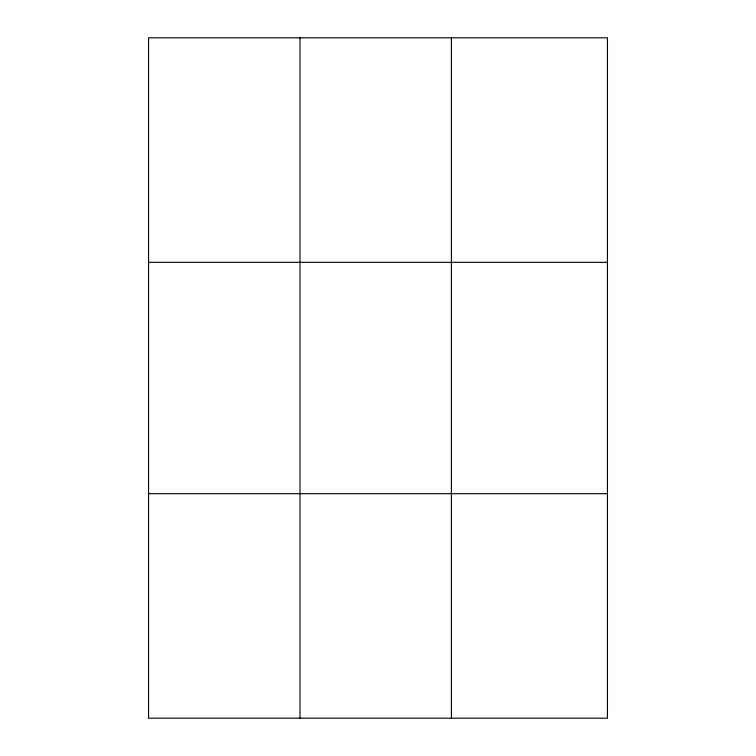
<?xml version="1.0" encoding="UTF-8"?>
<svg xmlns="http://www.w3.org/2000/svg" width="756" height="756" viewBox="0 0 756 756"><rect width="100%" height="100%" fill="white"/><g stroke="black" fill="none" stroke-linecap="round" stroke-linejoin="round"><path stroke-width="1.13" d="M299.99 37.8L299.99 718.2M451.417 37.8L451.417 718.2M148.554 262.332L607.446 262.332M148.554 493.668L607.446 493.668M607.446 695.747L607.446 718.2L148.554 718.2L148.554 37.8L607.446 37.8L607.446 695.747"/></g></svg>
